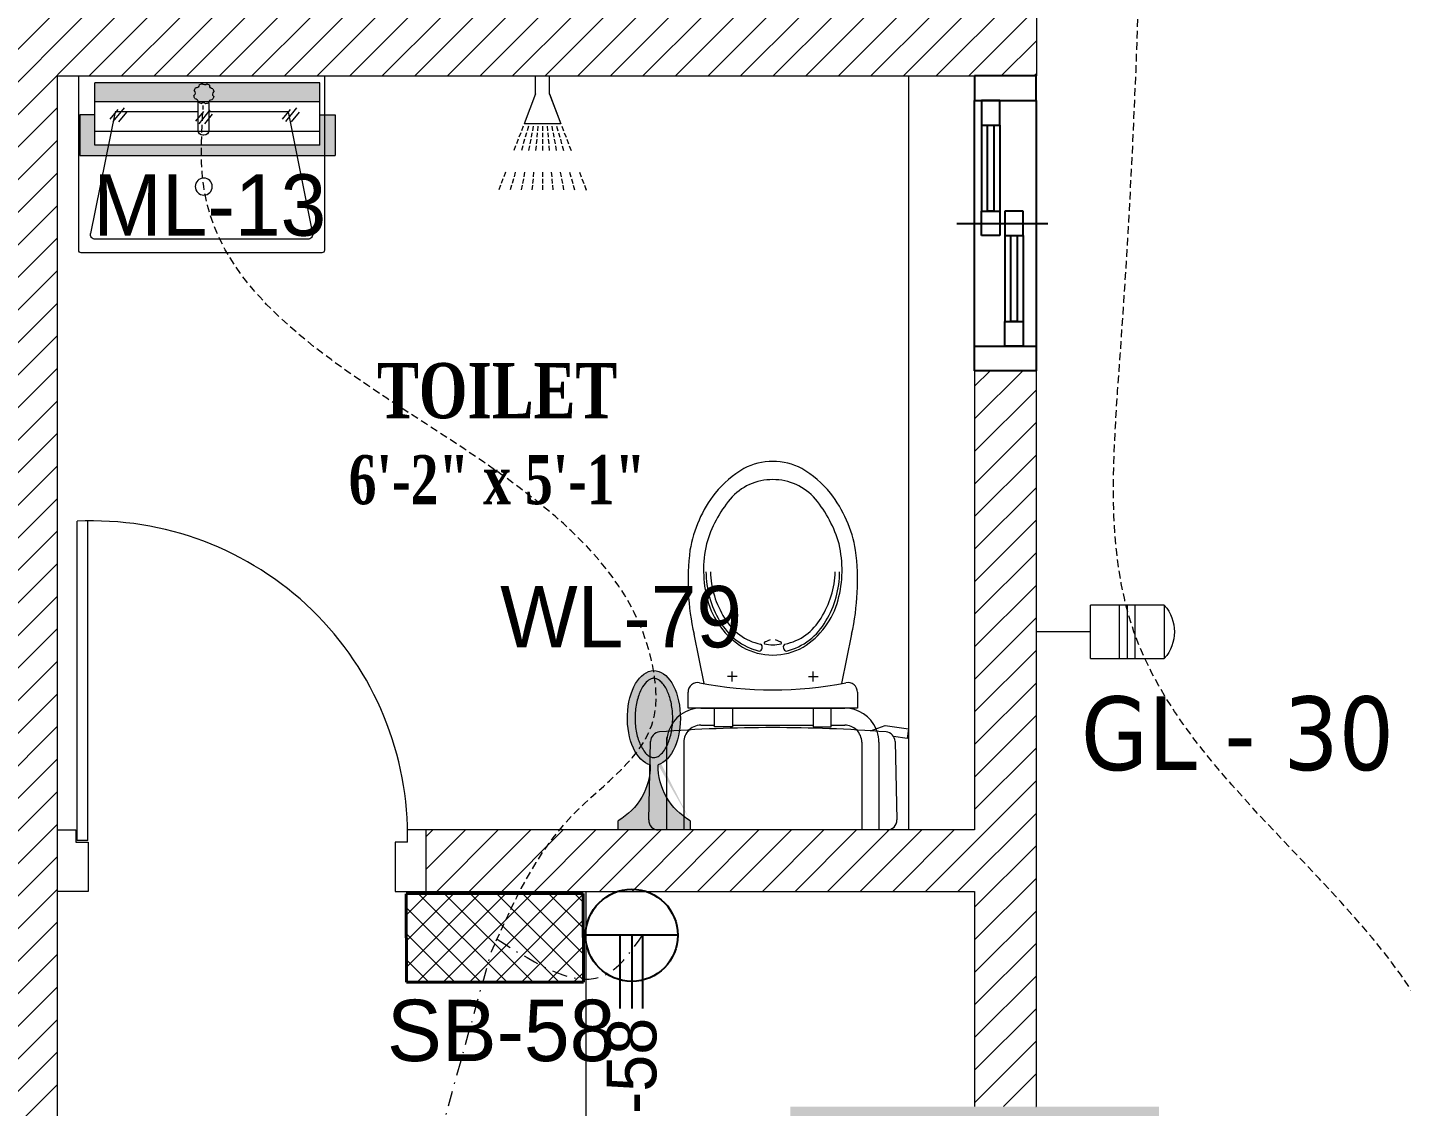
# Model space of a CAD drawing. Header units: inches. Extents: x 109699 to 44449955, y -10987 to 15824140.
# Drawn here: x 191436 to 191547.8, y -3206.3 to -3118.4 of the extents above; entities that cross this region are included whole.
import ezdxf

# ---------------------------------------------------------------- set-up
doc = ezdxf.new("R2010")
doc.units = ezdxf.units.IN
doc.header["$LTSCALE"] = 5
doc.header["$MEASUREMENT"] = 0
doc.linetypes.add('DASHDOT', pattern=[1, 0.5, -0.25, 0, -0.25])
doc.linetypes.add('DASHED2', pattern=[0.375, 0.25, -0.125])
doc.layers.get('0').update_dxf_attribs({"color": 123})
for name, color, linetype, lineweight in [('@NORMAL', 7, 'Continuous', 5), ('collum', 8, 'Continuous', 70), ('E-BK', 1, 'Continuous', 15), ('E-Con-Point', 5, 'DASHED2', 13), ('E-ML-Mirror-Light', 6, 'Continuous', 13), ('E-QS-Socket-15A', 1, 'Continuous', 9), ('E-SB-Switch-Board', 106, 'Continuous', 18), ('E-WL-Wall-Light', 232, 'Continuous', 15), ('fixture', 255, 'Continuous', 0), ('GL', 7, 'Continuous', 5), ('ha', 252, 'Continuous', 5), ('HATCH2', 253, 'Continuous', 15), ('SB', 1, 'DASHDOT', 20), ('WALL-1', 8, 'Continuous', 9), ('Window wall', 7, 'Continuous', 5)]:
    doc.layers.add(name, color=color, linetype=linetype, lineweight=lineweight)
doc.layers.add('T', color=8, linetype='Continuous')
doc.layers.add('WID', color=8, linetype='Continuous')
doc.styles.add('MtXpl_Tahoma', font='tahoma.ttf')
doc.styles.get("Standard").update_dxf_attribs({"font": 'times.ttf'})
doc.styles.add('style2', font='ARIALN.TTF', dxfattribs={"width": 0.75, "height": 3})

# ---------------------------------------------------------------- blocks, each defined once
blk = doc.blocks.new('coloumn-01')
at = {"layer": 'ha'}
h = blk.add_hatch(dxfattribs=at)
h.set_pattern_fill('AR-CONC', color=256, scale=0.5)
h.set_pattern_definition([(49.99999999999999, (0, 0), (3.586300913003767, -0.3137606749129755), [0.375, -4.125]), (355, (0, 0), (-0.693756668065, 3.760960668500059), [0.3, -3.3]), (100.45144446, (0.298858405, -0.02614672), (2.89254423363556, 3.447199954843147), [0.3187009599999999, -3.505710559999999]), (46.18420000000001, (0, 1), (5.336206653357862, -0.8275964039653827), [0.5625, -6.1875]), (96.63563549, (0.444683725, 0.931033465), (4.673309728371142, 4.870593003872752), [0.47805171, -5.258568799999999]), (351.1841639899999, (0, 1), (4.673309725273866, 4.870593001349951), [0.45, -4.950000005]), (21, (0.5, 0.75), (2.984535260592308, -2.013094453326694), [0.375, -4.125]), (326.0000000000001, (0.5, 0.75), (1.216576659607909, 3.625750225234265), [0.3, -3.3]), (71.45144474, (0.74871127, 0.58224213), (4.201111883649856, 1.612655764031769), [0.31870095, -3.50571056]), (37.50000000000001, (0, 0), (0.06079927658645334, 1.664469269156557), [0, -3.26, 0, -3.35, 0, -3.3125]), (7.499999999999999, (0, 0), (1.315347687210743, 1.972058559411801), [0, -1.91, 0, -3.185, 0, -1.2625]), (327.5, (-1.115, 0), (2.669112180862045, -0.1127743586718988), [0, -1.25, 0, -3.9, 0, -5.175]), (317.5, (-1.615, 0), (2.915930846711931, 0.5005249116615886), [0, -1.625, 0, -2.59, 0, -3.675])])
h.paths.add_polyline_path([(32128.44739975178, -2546319.049243456), (32092.44739975178, -2546319.049243456), (32092.44739975178, -2546331.049243456), (32128.44739975178, -2546331.049243456)])
h.paths.add_polyline_path([(32128.44739975189, -2546617.132962178), (32098.44739975189, -2546617.132962178), (32098.44739975189, -2546629.132962178), (32128.44739975189, -2546629.132962178)])
h.paths.add_polyline_path([(31978.51966727065, -2546605.132962178), (31966.51966727065, -2546605.132962178), (31966.51966727065, -2546635.132962178), (31978.51966727065, -2546635.132962178)])
h.paths.add_polyline_path([(31821.20333333506, -2546605.132962178), (31809.20333333506, -2546605.132962178), (31809.20333333506, -2546635.132962178), (31821.20333333506, -2546635.132962178)])
h.paths.add_polyline_path([(31689.20328743063, -2546611.133238418), (31677.20328743063, -2546611.133238418), (31677.20328743063, -2546635.133238418), (31689.20328743063, -2546635.133238418)])
h.paths.add_polyline_path([(31417.20347832461, -2546611.132962178), (31405.20347832461, -2546611.132962178), (31405.20347832461, -2546635.132962178), (31417.20347832461, -2546635.132962178)])
h.paths.add_polyline_path([(31435.20347912709, -2546415.348983645), (31405.20347912709, -2546415.348983645), (31405.20347912709, -2546427.348983645), (31435.20347912709, -2546427.348983645)])
h.paths.add_polyline_path([(31633.74647668525, -2546415.348983645), (31603.74647668525, -2546415.348983645), (31603.74647668525, -2546427.348983645), (31633.74647668525, -2546427.348983645)])
h.paths.add_polyline_path([(31821.20245073218, -2546319.049243455), (31809.20245073218, -2546319.049243455), (31809.20245073218, -2546349.049243455), (31821.20245073218, -2546349.049243455)])
h.paths.add_polyline_path([(31996.51966727068, -2546319.049243455), (31966.51966727068, -2546319.049243455), (31966.51966727068, -2546331.049243455), (31996.51966727068, -2546331.049243455)])
h.paths.add_polyline_path([(31581.74648750067, -2546291.049243452), (31541.74648750067, -2546291.049243452), (31541.74648750067, -2546301.049243452), (31581.74648750067, -2546301.049243452)])
h.paths.add_polyline_path([(31485.74647668505, -2546261.049243452), (31475.74647668505, -2546261.049243452), (31475.74647668505, -2546301.049243452), (31485.74647668505, -2546301.049243452)])
h.paths.add_polyline_path([(31581.74648750064, -2546206.049278549), (31521.74648750064, -2546206.049278549), (31521.74648750064, -2546216.049243455), (31581.74648750064, -2546216.049243455)])
h.paths.add_polyline_path([(31435.20347595899, -2546206.049243455), (31405.20347595899, -2546206.049243455), (31405.20347595899, -2546218.049243455), (31435.20347595899, -2546218.049243455)])
h.paths.add_polyline_path([(31435.20347912709, -2546094.049243455), (31405.20347912709, -2546094.049243455), (31405.20347912709, -2546106.049243455), (31435.20347912709, -2546106.049243455)])
h.paths.add_polyline_path([(31583.74647668522, -2546094.049243455), (31547.74647668522, -2546094.049243455), (31547.74647668522, -2546106.049243455), (31583.74647668522, -2546106.049243455)])
h.paths.add_polyline_path([(31775.41359277777, -2546094.049243455), (31763.41359277777, -2546094.049243455), (31763.41359277777, -2546124.049243455), (31775.41359277777, -2546124.049243455)])
h.paths.add_polyline_path([(32059.80123907101, -2546094.049243455), (32047.80123907101, -2546094.049243455), (32047.80123907101, -2546124.049243455), (32059.80123907101, -2546124.049243455)])
h.paths.add_polyline_path([(32058.06771510976, -2545913.633020405), (32028.06771510976, -2545913.633020405), (32028.06771510976, -2545925.633020405), (32058.06771510976, -2545925.633020405)])
h.paths.add_polyline_path([(32048.06771510973, -2545722.712815279), (32036.06771510973, -2545722.712815279), (32036.06771510973, -2545746.712815279), (32048.06771510973, -2545746.712815279)])
h.paths.add_polyline_path([(31799.41359277774, -2545913.633020405), (31763.41359277774, -2545913.633020405), (31763.41359277774, -2545925.633020405), (31799.41359277774, -2545925.633020405)])
h.paths.add_polyline_path([(31591.53986684192, -2545945.049243456), (31561.31223659915, -2545945.049243456), (31561.31223659915, -2545957.049243456), (31591.53986684192, -2545957.049243456)])
h.paths.add_polyline_path([(31435.20347912709, -2545945.049243456), (31405.20347912709, -2545945.049243456), (31405.20347912709, -2545957.049243456), (31435.20347912709, -2545957.049243456)])
h.paths.add_polyline_path([(31429.2035252499, -2545715.383477275), (31405.2035252499, -2545715.383477275), (31405.2035252499, -2545727.383477275), (31429.2035252499, -2545727.383477275)])
h.paths.add_polyline_path([(31605.53986684192, -2545715.383237123), (31581.53986684192, -2545715.383237123), (31581.53986684192, -2545727.383237123), (31605.53986684192, -2545727.383237123)])
h.paths.add_polyline_path([(31775.41359277774, -2545711.610186095), (31763.41359277774, -2545711.610186095), (31763.41359277774, -2545735.610186095), (31775.41359277774, -2545735.610186095)])
blk = doc.blocks.new('qplaz')
at = {"layer": 'fixture'}
for p, q in [((143569.7800132462, 341.4142088231699), (143569.7800132462, 321.8142088231655)), ((143584.1800132462, 341.61420882317), (143569.9800132462, 341.61420882317)), ((143584.1800132462, 321.6142088231654), (143584.1800132462, 341.61420882317)), ((143570.8861369331, 340.2625714804694), (143570.8861369331, 322.965846165866)), ((143581.2560437616, 338.6539164940569), (143571.3654443752, 340.6546305699137)), ((143581.2560437616, 338.6539164940569), (143581.2560437616, 332.2000209122216)), ((143582.0060121824, 332.2000209122216), (143579.7593405762, 332.2000209122216)), ((143579.3593405762, 331.8000209122216), (143579.3593405762, 331.7265742452862)), ((143579.7593405762, 331.3265742452861), (143582.0559613498, 331.3265742452861)), ((143581.2560437616, 331.3265742452861), (143581.2560437616, 324.5745011522785)), ((143581.2560437616, 324.5745011522785), (143571.3654443752, 322.5737870764217)), ((143569.9800132462, 321.6142088231654), (143584.1800132462, 321.6142088231654))]:
    blk.add_line(p, q, dxfattribs=at)
blk.add_circle((143575.1723653077, 331.7897488839506), 0.6913263923410093, dxfattribs=at)
for centre, radius, start, end in [((143569.9800132462, 341.4142088231699), 0.2000000000000455, 90, 180), ((143571.2861369331, 340.2625714804694), 0.4000000000000909, 78.56426997742129, 180), ((143579.7593405762, 331.8000209122216), 0.399999999999909, 90, 180), ((143582.7354837368, 331.8035851411277), 0.8302349482081128, 151.4778612968022, 170.068074453921), ((143582.0119682067, 332.4488265509969), 0.248876917594301, 268.6286890816223, 7.917246669584689), ((143582.7354837368, 331.8035851411277), 0.8302349482082407, 106.4778612964865, 125.0680744547195), ((143582.6801355756, 332.7714424551863), 0.2488769175942959, 223.6286890812177, 322.9172466696585), ((143582.7354837368, 331.8035851411277), 0.8302349482088563, 61.4778612960077, 80.06807445479153), ((143583.3807251467, 332.5271006712389), 0.248876917594301, 178.6286890807749, 277.9172466688938), ((143582.7354837368, 331.8035851411277), 0.830234948208255, 16.47786129636911, 35.06807445458243), ((143579.7593405762, 331.7265742452862), 0.4000000000000909, 180, 270), ((143581.7676264227, 331.7482369799126), 0.2488769175943618, 313.6286890804716, 52.9172466688434), ((143582.7354837368, 331.8035851411277), 0.8302349482082407, 196.4778612963691, 215.0680744545824), ((143582.0902423269, 331.0800696110165), 0.2488769175944828, 358.6286890807748, 97.9172466688938), ((143582.7354837368, 331.8035851411277), 0.8302349482086144, 241.4778612960077, 260.0680744547915), ((143582.790831898, 330.8357278270691), 0.2488769175942959, 43.62868908121773, 142.9172466696585), ((143582.7354837368, 331.8035851411277), 0.8302349482082931, 286.4778612964865, 305.0680744547195), ((143583.4589992669, 331.1583437312556), 0.2488769175944828, 88.62868908162226, 187.9172466695847), ((143583.7033410509, 331.8589333023399), 0.2488769175943618, 133.6286890804716, 232.9172466688434), ((143582.7354837368, 331.8035851411277), 0.8302349482084354, 331.4778612968021, 350.0680744541255), ((143571.2861369331, 322.965846165866), 0.4000000000000909, 180, 281.4357300225787), ((143569.9800132462, 321.8142088231655), 0.2000000000000455, 180, 270)]:
    blk.add_arc(centre, radius, start, end, dxfattribs=at)
blk = doc.blocks.new('bhgy')
at = {"layer": 'fixture'}
for p, q in [((143575.2772015615, 368.1126747355272), (143574.8957682036, 368.2586983371991)), ((143575.2772015615, 368.1126747355272), (143574.9022015615, 368.2562354637309)), ((143575.8127015615, 367.9076700157136), (143575.4377015615, 368.0512307438592)), ((143575.8127015615, 367.9076700157136), (143575.4377015615, 368.0512307438592)), ((143575.2772015615, 367.2064695406123), (143574.9022015615, 367.3118651087395)), ((143575.8127015615, 367.0559646693407), (143575.4377015615, 367.161360237468)), ((143576.3482015615, 367.7026652958418), (143575.9732015615, 367.8462260240456)), ((143576.3482015615, 367.7026652958418), (143575.9732015615, 367.8462260240456)), ((143576.3482015615, 366.9054597980401), (143575.9732015615, 367.0108553661673)), ((143578.4902015615, 366.8826464164711), (143578.1152015615, 367.0262071446457)), ((143578.4902015615, 366.8826464164711), (143578.1152015615, 367.0262071446457)), ((143579.0257015615, 366.6776416966284), (143578.6507015615, 366.821202424803)), ((143579.0257015615, 366.6776416966284), (143578.6507015615, 366.821202424803)), ((143575.2772015615, 366.3458920605888), (143574.9022015615, 366.4150440963974)), ((143575.8127015615, 366.2471429534605), (143575.4377015615, 366.3162949892401)), ((143576.3482015615, 366.1483938463032), (143575.9732015615, 366.2175458821118)), ((143578.4902015615, 366.3034403129247), (143578.1152015615, 366.408835881052)), ((143578.4902015615, 365.7533974177902), (143578.1152015615, 365.8225494535989)), ((143579.0257015615, 366.1529354416241), (143578.6507015615, 366.2583310097514)), ((143579.0257015615, 365.654648310662), (143578.6507015615, 365.7238003464706)), ((143579.5612015615, 366.4726369767857), (143579.1862015615, 366.6161977049603)), ((143579.5612015615, 366.4726369767857), (143579.1862015615, 366.6161977049603)), ((143579.5612015615, 366.0024305703816), (143579.1862015615, 366.1078261385089)), ((143580.0967015615, 366.2676322569139), (143579.7217015615, 366.4111929851176)), ((143580.0967015615, 366.2676322569139), (143579.7217015615, 366.4111929851176)), ((143580.0967015615, 365.851925699081), (143579.7217015615, 365.9573212672083)), ((143582.7198980097, 365.2664250417263), (143580.2842015615, 366.2039250417263)), ((143580.2842015615, 366.2039250417263), (143580.2842015615, 363.2039250417263)), ((143582.7119899517, 365.2664250417263), (143580.2842015615, 366.1958518928266)), ((143582.7119899517, 365.2664250417263), (143580.2842015615, 366.1958518928266)), ((143575.2772015615, 365.513992717734), (143574.9022015615, 365.5481090113869)), ((143575.2772015615, 364.6958867461478), (143574.9022015615, 364.6955482104211)), ((143575.8127015615, 365.4652746504696), (143575.4377015615, 365.4993909440934)), ((143575.8127015615, 364.6963701751781), (143575.4377015615, 364.6960316394513)), ((143576.3482015615, 365.416556583147), (143575.9732015615, 365.4506728767708)), ((143576.3482015615, 364.6968536041793), (143575.9732015615, 364.6965150684525)), ((143578.4902015615, 365.2216843139729), (143578.1152015615, 365.2558006075967)), ((143578.4902015615, 364.6987873203004), (143578.1152015615, 364.6984487845737)), ((143579.0257015615, 365.1729662466794), (143578.6507015615, 365.2070825403032)), ((143579.0257015615, 364.6992707493016), (143578.6507015615, 364.6989322135748)), ((143579.5612015615, 365.5558992035337), (143579.1862015615, 365.6250512393424)), ((143579.5612015615, 365.1242481793859), (143579.1862015615, 365.1583644730097)), ((143579.5612015615, 364.6997541783319), (143579.1862015615, 364.6994156426051)), ((143580.0967015615, 365.4571500964055), (143579.7217015615, 365.5263021322141)), ((143580.0967015615, 365.0755301120923), (143579.7217015615, 365.1096464057161)), ((143580.0967015615, 364.7002376073331), (143579.7217015615, 364.6998990716063)), ((143582.7119899517, 365.2664250417263), (143584.1813158786, 365.2664250417263)), ((143575.2772015615, 363.8776450359553), (143574.9022015615, 363.8428459541872)), ((143575.8127015615, 363.9273381247301), (143575.4377015615, 363.892539042962)), ((143576.3482015615, 363.9770312135049), (143575.9732015615, 363.9422321317077)), ((143578.4902015615, 364.1758035685168), (143578.1152015615, 364.1410044867487)), ((143578.4902015615, 363.643824255251), (143578.1152015615, 363.5739718901866)), ((143579.0257015615, 364.2254966572916), (143578.6507015615, 364.1906975755235)), ((143579.0257015615, 363.743573432567), (143578.6507015615, 363.6737210675026)), ((143579.5612015615, 364.2751897460373), (143579.1862015615, 364.2403906642692)), ((143579.5612015615, 363.843322609883), (143579.1862015615, 363.7734702448186)), ((143580.0967015615, 364.3248828348121), (143579.7217015615, 364.290083753044)), ((143580.0967015615, 363.943071787199), (143579.7217015615, 363.8732194221345)), ((143580.0967015615, 363.5479629147273), (143579.7217015615, 363.4418364205164)), ((143582.7198980097, 364.1414250417263), (143580.2842015615, 363.2039250417263)), ((143582.7198980097, 364.1414250417263), (143584.1813158786, 364.1414250417263)), ((143575.2772015615, 363.0453291913261), (143574.9022015615, 362.9754768262617)), ((143575.8127015615, 363.1450783686421), (143575.4377015615, 363.0752260035777)), ((143575.8127015615, 362.3355738449725), (143575.4377015615, 362.2294473507616)), ((143576.3482015615, 363.2448275459872), (143575.9732015615, 363.1749751808936)), ((143576.3482015615, 362.4871224787028), (143575.9732015615, 362.3809959844918)), ((143578.4902015615, 363.0933170135656), (143578.1152015615, 362.9871905193838)), ((143578.4902015615, 362.5134141197602), (143578.1152015615, 362.3690765524632)), ((143579.0257015615, 363.2448656472668), (143578.6507015615, 363.138739153085)), ((143579.0257015615, 362.7195281658612), (143578.6507015615, 362.5751905985642)), ((143579.5612015615, 363.3964142809971), (143579.1862015615, 363.2902877868153)), ((143579.5612015615, 362.9256422119913), (143579.1862015615, 362.7813046446943)), ((143580.0967015615, 363.1317562580632), (143579.7217015615, 362.9874186907662)), ((143575.2772015615, 362.1840252112713), (143574.9022015615, 362.0778987170604)), ((143575.2772015615, 361.2767298431543), (143574.9022015615, 361.1323922758572)), ((143575.8127015615, 361.4828438892844), (143575.4377015615, 361.3385063219873)), ((143576.3482015615, 361.6889579353854), (143575.9732015615, 361.5446203680883))]:
    blk.add_line(p, q, dxfattribs=at)
blk = doc.blocks.new('bgtrfv')
at = {"layer": 'fixture'}
for p, q in [((21441.97229669015, -26164.40491112152), (21441.97229669015, -26138.40491112152)), ((21442.86003956014, -26164.40491112152), (21442.86003956014, -26138.40491112152)), ((21440.36849646348, -26163.54399991067), (21441.86849646348, -26163.54399991067)), ((21441.86849646348, -26163.54399991067), (21441.86849646348, -26164.54399991067)), ((21470.37322828309, -26163.54399991058), (21468.86849646354, -26163.54399991058)), ((21468.86849646354, -26164.54399991055), (21468.86849646354, -26163.54399991058)), ((21441.86849646348, -26164.54399991067), (21442.86849646348, -26164.54399991067)), ((21442.86003956014, -26164.40491112152), (21441.97229669015, -26164.40491112152)), ((21442.86849646348, -26164.54399991067), (21442.86849646348, -26168.54399991067)), ((21467.86849646354, -26164.54399991055), (21467.86849646354, -26168.54399991055)), ((21468.86849646354, -26164.54399991055), (21467.86849646354, -26164.54399991055)), ((21442.86849646348, -26168.54399991067), (21440.36849646348, -26168.54399991058)), ((21467.86849646354, -26168.54399991055), (21470.36849646351, -26168.54399991055))]:
    blk.add_line(p, q, dxfattribs=at)
blk.add_arc((21443.20467689397, -26164.04399991055), 25.66868977762097, 358.8838658305763, 92.75188722137418, dxfattribs=at)
blk = doc.blocks.new('nhjkkl')
at = {"layer": 'fixture'}
for p, q in [((143550.2312347457, 413.9730671772784), (143568.8430790594, 413.9730671772793)), ((143550.9065610597, 406.8304476761043), (143550.9065610476, 413.9730520486739)), ((143552.2954045853, 406.8304476553101), (143552.295404572, 413.9730369089164)), ((143566.7790000358, 406.8304174008415), (143566.7790000629, 413.9730217734107)), ((143568.1677981537, 413.9730520292499), (143568.1677527493, 408.0151220831901)), ((143549.5901182657, 406.7664480220853), (143549.4378542114, 413.1605533693012)), ((143569.6365050042, 413.160553386321), (143569.4842561156, 406.7664480432288)), ((143568.1677527493, 408.0151220831901), (143568.1677981597, 406.4336438885)), ((143548.4963421248, 405.7263631810149), (143548.607251598, 406.5122054251713)), ((143548.607251598, 406.5122054251713), (143549.7157409937, 406.3564144534005)), ((143568.1677981597, 406.4336438885), (143568.1677981659, 406.8304930909451)), ((143550.3819850576, 405.4614186200849), (143548.4963421248, 405.7263631810149)), ((143551.5813878428, 405.9018777620411), (143550.3819850576, 405.4614186200849)), ((143554.79288887, 405.4416192904139), (143553.6842026946, 405.441619307019)), ((143556.26127781, 405.5678778112876), (143554.7929191489, 405.5678777931987)), ((143554.7929191489, 405.5678777931987), (143554.7929191657, 404.0528211996536)), ((143562.8130511395, 405.4416192901674), (143556.2612324133, 405.4415738736677)), ((143556.261277828, 404.0528211778994), (143556.26127781, 405.5678778112876)), ((143562.8130813948, 404.0528211994076), (143562.8130814172, 405.5678777923752)), ((143562.8130814172, 405.5678777923752), (143564.2813946441, 405.5678778099075)), ((143565.3901262533, 405.4416192910601), (143564.2813644056, 405.4416193076988)), ((143564.2813946441, 405.5678778099075), (143564.2813946615, 404.0528211776734)), ((143552.6374877589, 404.0528211924245), (143566.4367957518, 404.0528211854942)), ((143552.6374877788, 402.7586299086117), (143552.6374877589, 404.0528211924245)), ((143565.3901262723, 404.052821200891), (143553.6842329504, 404.0527757819953)), ((143554.7929191657, 404.0528211996536), (143556.261277828, 404.0528211778994)), ((143564.2813946615, 404.0528211776734), (143562.8130813948, 404.0528211994076)), ((143566.4367957518, 404.0528211854942), (143566.4367957728, 402.7586601782943)), ((143553.1271576377, 398.0362349681834), (143553.9518113588, 402.0500473916766)), ((143556.2436128532, 401.8703246815119), (143556.2436128408, 401.076701986922)), ((143562.8306252776, 401.870324702267), (143562.8306253056, 401.0767019672573)), ((143565.1223207889, 402.0500776611082), (143565.9471258924, 398.0362349753721)), ((143556.6404317734, 401.4735209071393), (143555.8468090396, 401.4735208790955)), ((143562.4338063848, 401.4735208998579), (143563.2274290794, 401.4735208880586)), ((143559.3387398673, 398.4577576346321), (143558.9106931205, 398.6640308240756)), ((143560.1635449936, 398.6640308047001), (143559.7355133987, 398.4577576290383))]:
    blk.add_line(p, q, dxfattribs=at)
for centre, radius, start, end in [((143550.2312440123, 413.179452317064), 0.7936148602690781, 90.00066901502818, 181.3645564982883), ((143568.8430925063, 413.179430154478), 0.7936370229151675, 358.63708330143, 90.00097078565905), ((143550.3835517447, 406.7852967886536), 0.7936573326114393, 181.3608597506466, 265.4936567333053), ((143559.3313820936, 520.4146619905953), 114.7747799088793, 265.4974651529274, 270.1027383364831), ((143553.6835439005, 406.8302100781168), 2.776982850894335, 179.9950977868233, 198.7247616892986), ((143553.6840397306, 406.830291598628), 1.388635154058973, 179.9935610234081, 226.0579730208608), ((143559.7429846886, 520.4144736201536), 114.7745915251009, 269.8972652920607, 274.5025384751385), ((143565.3903243654, 406.8303071959601), 1.388675674785373, 313.9401349780949, 0.004546975725653977), ((143565.3906436726, 406.8305070680519), 2.777154493287228, 341.2709583579591, 359.9997116367785), ((143568.6908150557, 406.7853051890736), 0.7936651105025501, 274.5057515234096, 358.6385485059807), ((143553.6641671368, 406.8219761162256), 2.755988833818937, 198.6919603846717, 203.1962037287053), ((143553.6842451597, 406.830626965949), 2.777851183980603, 203.1970942653883, 269.9997481717924), ((143553.6842363313, 406.8306462703642), 1.389026963752532, 226.0622858634653, 269.9986125244432), ((143565.3900826332, 406.8305070130612), 2.777685812513137, 270.0009001508976, 341.2746753299377), ((143565.3900696894, 406.8304403121767), 1.388821022269026, 270.0023335401336, 318.9044295561592), ((143553.4310986414, 402.7586261222484), 0.7936108626023987, 179.9997266385257, 281.154795170795), ((143565.6431621761, 402.758675070728), 0.7936335968594284, 258.8438563195717, 359.9989248519769), ((143559.5371957675, 371.7938538244518), 30.76746556976699, 78.84496378673161, 101.1553274581742), ((143559.691574243, 394.4271028772321), 5.141188323198548, 104.2497094621876, 150.61330759848), ((143559.5371492295, 394.6434052969737), 5.084142630955329, 90.00008428513468, 118.9405262423073), ((143558.3670353377, 399.1001076362847), 0.3155730422259372, 304.1716716939285, 79.21640439466078), ((143559.5371191747, 394.6434638445119), 5.0840840834616, 61.05930362467164, 89.999745580456), ((143560.7072330775, 399.1001138847403), 0.3155697011984737, 100.7865058950931, 235.831238595057), ((143559.3826715294, 394.427120612819), 5.141172952833982, 29.38656240975397, 75.7501605465209), ((143560.6030199971, 393.4904633605145), 6.619506932955108, 122.1868749793399, 164.6422486899968), ((143559.4569603147, 394.4903639536053), 4.443393787718942, 101.8529499143643, 150.0038868718224), ((143558.9034807952, 398.7448373456175), 0.08112774840026897, 120.2938259573558, 275.1003766384382), ((143559.5371535633, 395.9875161606467), 2.906734715241127, 90.00023231647822, 103.4195897572691), ((143559.5371073564, 395.9877092781937), 2.906541597874001, 76.57996402864104, 89.99932147006473), ((143560.1707573169, 398.7448373461996), 0.08112776809779704, 264.8996260535975, 59.706176732827), ((143559.6173005208, 394.4904147853488), 4.443348715976101, 29.99569182148486, 78.14662877954265), ((143558.4712257037, 393.4904828698247), 6.619494466593977, 15.35760583437553, 57.81297954471867), ((143572.2223725796, 393.6842009728691), 19.58487767572048, 167.1608948101009, 187.3028875654185), ((143546.851903473, 393.6842435729975), 19.58487550162758, 352.6969860827403, 12.83897883790706), ((143561.8666311087, 392.9471293959111), 7.765781522712604, 148.9734116776313, 180.0370825543271), ((143561.9397062611, 392.7187179168407), 7.485059714963107, 147.7595450529205, 178.2898013246998), ((143557.1345394465, 392.7186902103006), 7.485068091722362, 1.71040899528419, 32.24066526655368), ((143557.2076145146, 392.9471021420416), 7.765789141801811, 359.9631185417419, 31.02678941811098), ((143563.4260475728, 392.801147338552), 9.524650229934462, 165.1413266773221, 192.8659346269845), ((143555.6481905647, 392.8011472918486), 9.524650235689958, 347.1340656589409, 14.85867360866212), ((143563.0484980828, 392.9327481596404), 10.39841761455111, 189.6220183945854, 217.9117471889267), ((143563.9317907136, 393.5092300994431), 10.19175081845734, 196.1153299050868, 219.5232582581568), ((143555.1424550462, 393.5091935918356), 10.19173337833671, 320.4769270377624, 343.8848553902324), ((143556.0257778566, 392.9327181524561), 10.39840516526215, 322.0884090897869, 350.378137884462), ((143559.5040281406, 389.9617490593175), 4.519470302409078, 220.5550458037677, 270.4192277752593), ((143559.5701948642, 389.961814163333), 4.519535626071895, 269.580394858351, 319.4445768290443), ((143561.7342255453, 392.2455549454055), 8.94320625309545, 219.6122136137997, 239.3816435217801), ((143557.3400579794, 392.2455549029521), 8.94320622922971, 300.6183568637677, 320.3877867722666), ((143559.4418071491, 388.7049738406661), 4.731726761745959, 241.4348748081609, 271.1544712317944), ((143559.6324764107, 388.7049738002104), 4.731726720728004, 268.8455291001113, 298.565125525756)]:
    blk.add_arc(centre, radius, start, end, dxfattribs=at)
blk = doc.blocks.new('fdsdfsdfs')
at = {"layer": 'WID'}
for p, q in [((7283.115564431377, -24331.808185912), (7288.115564433123, -24331.808185912)), ((7283.115564431318, -24333.80818591142), (7283.115564431377, -24331.808185912)), ((7288.115564433123, -24331.808185912), (7288.115564433123, -24333.80818591142)), ((7288.115564433123, -24333.80818591142), (7283.115564431318, -24333.80818591142)), ((7286.065564432436, -24333.80818591142), (7287.565564433018, -24333.80818591142)), ((7286.065564432436, -24335.80818591095), (7286.065564432436, -24333.80818591142)), ((7287.565564433018, -24333.80818591142), (7287.56556443296, -24335.80818591095)), ((7287.56556443296, -24335.80818591095), (7286.065564432436, -24335.80818591095)), ((7284.165564431598, -24342.80818591246), (7285.665564432122, -24342.80818591246)), ((7284.165564431598, -24344.80818591153), (7284.165564431598, -24342.80818591246)), ((7285.665564432122, -24342.80818591246), (7285.665564432122, -24344.80818591153)), ((7287.56556443296, -24342.80818591246), (7286.065564432436, -24342.80818591246)), ((7286.065564432436, -24342.80818591246), (7286.065564432436, -24344.80818591153)), ((7287.56556443296, -24344.80818591153), (7287.56556443296, -24342.80818591246)), ((7285.665564432122, -24344.80818591153), (7284.165564431598, -24344.80818591153)), ((7286.065564432436, -24344.80818591153), (7287.56556443296, -24344.80818591153)), ((7285.665564432646, -24351.80818591305), (7284.165564432122, -24351.80818591305)), ((7284.165564432122, -24351.80818591305), (7284.165564432122, -24353.80818591258)), ((7285.665564432646, -24353.80818591258), (7285.665564432646, -24351.80818591305)), ((7288.115564433094, -24353.80818591258), (7283.115564431348, -24353.80818591258)), ((7283.115564431493, -24353.80818591258), (7283.115564431348, -24355.808185912)), ((7284.165564432122, -24353.80818591258), (7285.665564432646, -24353.80818591258)), ((7288.115564433094, -24355.808185912), (7288.115564433094, -24353.80818591258)), ((7283.115564431348, -24355.808185912), (7288.115564433094, -24355.808185912))]:
    blk.add_line(p, q, dxfattribs=at)
at = {"layer": 'WID', "color": 251}
for p, q in [((7283.115564431318, -24333.80818591142), (7283.115564431493, -24353.80818591258)), ((7288.115564433094, -24353.80818591258), (7288.115564433123, -24333.80818591142)), ((7286.065564432436, -24335.80818591095), (7286.06556443264, -24342.80818591246)), ((7287.565564432785, -24335.80818591095), (7287.56556443296, -24342.80818591246)), ((7289.565564433658, -24343.808185912), (7282.165564430899, -24343.808185912)), ((7284.165564431452, -24344.8081859115), (7284.165564432122, -24351.80818591305)), ((7285.665564432442, -24344.80818591153), (7285.665564432646, -24351.80818591305))]:
    blk.add_line(p, q, dxfattribs=at)
at = {"layer": 'WID', "color": 5}
for p, q in [((7286.565564432465, -24335.80818591095), (7286.565564433164, -24342.80818591246)), ((7287.065564432873, -24335.80818591095), (7286.565564432465, -24335.80818591095)), ((7287.065564433105, -24342.80818591246), (7287.065564432873, -24335.80818591095)), ((7286.565564433164, -24342.80818591246), (7287.065564433338, -24342.80818591246)), ((7284.665564431627, -24344.80818591153), (7284.665564432355, -24351.80818591305)), ((7285.165564432034, -24344.80818591153), (7284.665564431627, -24344.80818591153)), ((7285.165564432296, -24351.80818591305), (7285.165564432034, -24344.80818591153)), ((7284.665564432355, -24351.80818591305), (7285.165564432529, -24351.80818591305))]:
    blk.add_line(p, q, dxfattribs=at)
blk = doc.blocks.new('bs')
at = {"layer": 'E-BK'}
for p, q in [((-793.6107616202517, 1425.531798899594), (-793.6107616202517, 1433.501113548989)), ((-787.8528887823031, 1433.501113548989), (-793.6107616202514, 1433.501113548989)), ((-787.8528887823031, 1433.501113548989), (-787.8528887823031, 1425.531798899594)), ((-793.6107616202517, 1425.531798899594), (-787.8528887823031, 1425.531798899594)), ((-790.7318252012774, 1425.531798899594), (-790.7318252012774, 1419.63482280183))]:
    blk.add_line(p, q, dxfattribs=at)
at = {"layer": 'E-BK', "color": 5}
for p, q in [((-793.6107616202517, 1430.362221329489), (-787.8528887823031, 1430.362221329489)), ((-793.6107616202517, 1429.516456224291), (-787.8528887823031, 1429.516456224291)), ((-793.6107616202517, 1428.670698148449), (-787.8528887823031, 1428.670698148449))]:
    blk.add_line(p, q, dxfattribs=at)
at = {"layer": 'E-BK'}
blk.add_arc((-790.7318252012773, 1430.221002702818), 4.364332946471941, 48.72674153202249, 131.2732584679775, dxfattribs=at)
blk = doc.blocks.new('A$C4DCB0E22')
h = blk.add_hatch()
h.set_pattern_fill('ANSI37', color=256, scale=15, angle=90.05046403147966, style=0)
h.set_pattern_definition([(135.0504640314797, (0, 0), (-1.324656962164393, -1.326992438783809), []), (225.0504640314796, (0, 0), (1.326992438783809, -1.324656962164393), [])])
h.paths.add_polyline_path([(0.0158499618895469, -4.176303718850249e-06), (-3.779117417224143e-06, 17.9999888419976), (8.999992730033242, 18.00791571250107), (9.015846471040199, 0.007922694199763214)])
at = {"lineweight": 40}
for p, q in [((-3.779117417224143e-06, 17.9999888419976), (8.999992730033242, 18.00791571250107)), ((0.0158499618895469, -4.176303718850249e-06), (-3.779117417224143e-06, 17.9999888419976)), ((9.015846471040199, 0.007922694199763214), (8.999992730033242, 18.00791571250107)), ((0.0158499618895469, -4.176303718850249e-06), (9.015846471040199, 0.007922694199763214))]:
    blk.add_line(p, q, dxfattribs=at)
blk = doc.blocks.new('E-MIRROR')
at = {"linetype": 'ByBlock', "ltscale": 0.5}
h = blk.add_hatch(color=256, dxfattribs=at)
h.dxf.hatch_style = 1
h.paths.add_polyline_path([(-3.803825716282212, 2.446194755687683), (-4.624919714406442, 2.446194755687683), (-4.62491971440644, 1.06206045303217), (-16.82861533086331, 1.06206045303217), (-16.82861533086331, 2.446194755687683), (-17.64970932898754, 2.446194755687683), (-17.64970932898754, 0.6069118485903171), (-3.803825716282212, 0.6069118485903171)])
h.paths.add_polyline_path([(-4.624919714406442, 3.884460453032168), (-16.82861533086331, 3.884460453032168), (-16.82861533086331, 3.048292623822446), (-4.624919714406442, 3.048292623822446)])
for p, q in [((-4.624919714406442, 3.88446045303217, 10051), (-16.82861533086331, 3.88446045303217, 10051)), ((-16.82861533086331, 1.062060453032171, 10051), (-16.82861533086331, 3.88446045303217, 10051)), ((-4.624919714406442, 1.062060453032171, 10051), (-4.624919714406442, 3.88446045303217, 10051)), ((-16.82861533086331, 3.048292623822448, 10051), (-4.624919714406442, 3.048292623822448, 10051)), ((-16.00565070650659, 2.247419289612556, 2959.014400000002), (-15.57607335201684, 2.686018207375187, 2959.014400000002)), ((-15.84009277979034, 2.134810924049816, -4132.9712), (-15.23268653038967, 2.757759762277937, -4132.9712)), ((-15.52937958076724, 2.121438535564381, 2959.014400000002), (-15.09980222627749, 2.560037453327011, 2959.014400000002)), ((-11.35052072305241, 2.152482457534203, 2959.014400000002), (-10.92094336856267, 2.591081375296835, 2959.014400000002)), ((-11.18496279633616, 2.039874091971463, -4132.9712), (-10.5775565469355, 2.662822930199585, -4132.9712)), ((-6.647889140735954, 2.247419289613197, 2959.014400000002), (-6.218311786246209, 2.686018207375829, 2959.014400000002)), ((-6.4823312140197, 2.134810924050456, -4132.9712), (-5.874924964619035, 2.75775976227858, -4132.9712)), ((-6.171618014996598, 2.121438535565022, 2959.014400000002), (-5.742040660506856, 2.560037453327653, 2959.014400000002)), ((-16.82861533086331, 2.446194755687686, 10051), (-17.64970932898754, 2.446194755687686, 10051)), ((-17.64970932898754, 2.446194755687686, 10051), (-17.64970932898754, 0.6069118485903177, 10051)), ((-10.87424959731306, 2.026501703486027, 2959.014400000002), (-10.44467224282331, 2.465100621248658, 2959.014400000002)), ((-4.624919714406442, 2.446194755687686, 10051), (-3.803825716282212, 2.446194755687686, 10051)), ((-3.803825716282212, 2.446194755687686, 10051), (-3.803825716282212, 0.6069118485903177, 10051)), ((-16.82861533086331, 1.706557592298256, 10051), (-4.624919714406442, 1.706557592298256, 10051)), ((-4.624919714406442, 1.062060453032171, 10051), (-16.82861533086331, 1.062060453032171, 10051)), ((-17.64970932898754, 0.6069118485903177, 10051), (-3.803825716282212, 0.6069118485903177, 10051))]:
    blk.add_line(p, q)
blk = doc.blocks.new('E-W-LIGHT')
at = {"linetype": 'ByBlock', "ltscale": 0.5}
h = blk.add_hatch(color=256, dxfattribs=at)
h.dxf.hatch_style = 1
h.set_gradient(color1=(255, 255, 255), color2=(255, 255, 0), name='CYLINDER')
edge = h.paths.add_edge_path()
edge.add_spline(control_points=[(-96.71110423948552, 1.235367220396483), (-96.8976251288622, 1.235367220396483), (-97.08530367817384, 1.204590695443009), (-97.49532330615068, 1.060408411101338), (-97.71769888777162, 0.9452617532663472), (-98.18859363857634, 0.6007580769133996), (-98.4360601757027, 0.3712016227401077), (-98.9274233233457, -0.2076466389563343), (-99.17095937526851, -0.5565722783421756), (-99.79256403547286, -1.649000525487912), (-100.1403411294208, -2.496475964584042), (-100.6655547252501, -4.389078901701514), (-100.8435119435345, -5.433326140728264), (-100.996858843053, -7.577941591604359), (-100.9723680002039, -8.677864733885961), (-100.7253955626443, -10.7881619923927), (-100.5027117058065, -11.79805679996582), (-99.90205506231798, -13.59089832466863), (-99.52349327352754, -14.37265162368595), (-98.79708591162027, -15.46144462183512), (-98.46289770719719, -15.83531695936959), (-97.82402795464219, -16.37320808014224), (-97.52292902289115, -16.53708124557815), (-97.0332651008719, -16.69867335386745), (-96.83300356165012, -16.72444707740215), (-96.42760539585558, -16.70413243760904), (-96.21918910161975, -16.65733367471884), (-95.75858057275782, -16.45705756399432), (-95.50712660475898, -16.30138572900886), (-94.98330090317799, -15.85001415615693), (-94.71221849052682, -15.55449414506236), (-94.18744122004225, -14.82684639582039), (-93.93399672563008, -14.39521060388152), (-93.32240182252819, -13.09860869282319), (-93.0057716383552, -12.13470487732181), (-92.57508722519842, -10.03980369670334), (-92.46055768618565, -8.90959698224412), (-92.45565766659526, -6.646794607945969), (-92.56528275998282, -5.514732191470296), (-92.98715107886524, -3.412587944823316), (-93.29985699109132, -2.443281268231641), (-93.99092435031811, -0.9549615958549695), (-94.34810290115182, -0.3877643056552464), (-95.07582621573985, 0.4836147841888085), (-95.44374809115733, 0.7854262440646148), (-96.01798165069457, 1.105607693885873), (-96.24029005175481, 1.180327462172805), (-96.53763867025813, 1.228459302029147), (-96.62438560181026, 1.235367220396483), (-96.71110423948552, 1.235367220396483)], knot_values=[0, 0, 0, 0, 0.194197829587449, 0.194197829587449, 0.388395659174898, 0.388395659174898, 0.582593488762347, 0.582593488762347, 0.776791318349796, 0.776791318349796, 1.110216687407361, 1.110216687407361, 1.443642056464925, 1.443642056464925, 1.77706742552249, 1.77706742552249, 2.110492794580054, 2.110492794580054, 2.443918163637619, 2.443918163637619, 2.701496175378678, 2.701496175378678, 2.959074187119738, 2.959074187119738, 3.169612053741, 3.169612053741, 3.380149920362263, 3.380149920362263, 3.590687786983526, 3.590687786983526, 3.801225653604789, 3.801225653604789, 4.011763520226051, 4.011763520226051, 4.360140390670959, 4.360140390670959, 4.708517261115867, 4.708517261115867, 5.056894131560775, 5.056894131560775, 5.405271002005684, 5.405271002005684, 5.69307956715584, 5.69307956715584, 5.980888132305996, 5.980888132305996, 6.192897451070847, 6.192897451070847, 6.283185307179586, 6.283185307179586, 6.283185307179586, 6.283185307179586], degree=3, periodic=0)
at = {"layer": 'E-WL-Wall-Light', "linetype": 'ByBlock', "ltscale": 0.5}
h = blk.add_hatch(color=256, dxfattribs=at)
h.dxf.hatch_style = 1
edge = h.paths.add_edge_path()
edge.add_ellipse((-96.71110423948552, -7.740473765769313), major_axis=(0, 10.71660606041263), ratio=0.559300439547623, start_angle=187.7376784571124, end_angle=531.0374031504149)
edge.add_arc((-112.001170541625, -18.46997501720373), 14.35701343791298, -60.53601194170483, 0.5736542653427819, ccw=False)
edge.add_line((-104.9392941575301, -30.97012448799713), (-104.939294157532, -33.06572841662167))
edge.add_line((-104.939294157532, -33.06572841662167), (-88.60969415754215, -33.06572841666017))
edge.add_line((-88.60969415754215, -33.06572841666017), (-88.60969415754002, -30.97012448799946))
edge.add_arc((-81.54781777344922, -18.46997501720374), 14.35701343791298, 179.559619270027, 240.5360119417236, ccw=False)
edge = h.paths.add_edge_path(flags=16)
edge.add_spline(control_points=[(-96.71110423948552, 1.235367220396483), (-96.8976251288622, 1.235367220396483), (-97.08530367817384, 1.204590695443009), (-97.49532330615068, 1.060408411101338), (-97.71769888777162, 0.9452617532663472), (-98.18859363857634, 0.6007580769133996), (-98.4360601757027, 0.3712016227401077), (-98.9274233233457, -0.2076466389563343), (-99.17095937526851, -0.5565722783421756), (-99.79256403547286, -1.649000525487912), (-100.1403411294208, -2.496475964584042), (-100.6655547252501, -4.389078901701514), (-100.8435119435345, -5.433326140728264), (-100.996858843053, -7.577941591604359), (-100.9723680002039, -8.677864733885961), (-100.7253955626443, -10.7881619923927), (-100.5027117058065, -11.79805679996582), (-99.90205506231798, -13.59089832466863), (-99.52349327352754, -14.37265162368595), (-98.79708591162027, -15.46144462183512), (-98.46289770719719, -15.83531695936959), (-97.82402795464219, -16.37320808014224), (-97.52292902289115, -16.53708124557815), (-97.0332651008719, -16.69867335386745), (-96.83300356165012, -16.72444707740215), (-96.42760539585558, -16.70413243760904), (-96.21918910161975, -16.65733367471884), (-95.75858057275782, -16.45705756399432), (-95.50712660475898, -16.30138572900886), (-94.98330090317799, -15.85001415615693), (-94.71221849052682, -15.55449414506236), (-94.18744122004225, -14.82684639582039), (-93.93399672563008, -14.39521060388152), (-93.32240182252819, -13.09860869282319), (-93.0057716383552, -12.13470487732181), (-92.57508722519842, -10.03980369670334), (-92.46055768618565, -8.90959698224412), (-92.45565766659526, -6.646794607945969), (-92.56528275998282, -5.514732191470296), (-92.98715107886524, -3.412587944823316), (-93.29985699109132, -2.443281268231641), (-93.99092435031811, -0.9549615958549695), (-94.34810290115182, -0.3877643056552464), (-95.07582621573985, 0.4836147841888085), (-95.44374809115733, 0.7854262440646148), (-96.01798165069457, 1.105607693885873), (-96.24029005175481, 1.180327462172805), (-96.53763867025813, 1.228459302029147), (-96.62438560181026, 1.235367220396483), (-96.71110423948552, 1.235367220396483)], knot_values=[0, 0, 0, 0, 0.194197829587449, 0.194197829587449, 0.388395659174898, 0.388395659174898, 0.582593488762347, 0.582593488762347, 0.776791318349796, 0.776791318349796, 1.110216687407361, 1.110216687407361, 1.443642056464925, 1.443642056464925, 1.77706742552249, 1.77706742552249, 2.110492794580054, 2.110492794580054, 2.443918163637619, 2.443918163637619, 2.701496175378678, 2.701496175378678, 2.959074187119738, 2.959074187119738, 3.169612053741, 3.169612053741, 3.380149920362263, 3.380149920362263, 3.590687786983526, 3.590687786983526, 3.801225653604789, 3.801225653604789, 4.011763520226051, 4.011763520226051, 4.360140390670959, 4.360140390670959, 4.708517261115867, 4.708517261115867, 5.056894131560775, 5.056894131560775, 5.405271002005684, 5.405271002005684, 5.69307956715584, 5.69307956715584, 5.980888132305996, 5.980888132305996, 6.192897451070847, 6.192897451070847, 6.283185307179586, 6.283185307179586, 6.283185307179586, 6.283185307179586], degree=3, periodic=0)
for p, q in [((-104.9392941575301, -30.97012448799713), (-104.939294157532, -33.06572841662167)), ((-88.60969415754215, -33.06572841666017), (-88.60969415754002, -30.97012448803655)), ((-104.939294157532, -33.06572841662167), (-88.60969415754215, -33.06572841666017))]:
    blk.add_line(p, q)
at = {"linetype": 'ByBlock', "ltscale": 0.5}
for centre, start, end in [((-112.001170541625, -18.46997501720374), 299.4639880582952, 0.5736542653427851), ((-81.54781777344922, -18.46997501720374), 179.4263457346572, 240.5360119417045)]:
    blk.add_arc(centre, 14.35701343791298, start, end, dxfattribs=at)
blk.add_ellipse((-96.71110423948552, -7.740473765769313), major_axis=(0, 10.71660606041263), ratio=0.559300439547623, start_param=3.276640619127039, end_param=9.268351136215248, dxfattribs=at)
blk.add_open_spline([(-96.71110423948552, 1.235367220396483), (-96.8976251288622, 1.235367220396483), (-97.08530367817384, 1.204590695443009), (-97.49532330615068, 1.060408411101338), (-97.71769888777162, 0.9452617532663472), (-98.18859363857634, 0.6007580769133996), (-98.4360601757027, 0.3712016227401077), (-98.9274233233457, -0.2076466389563343), (-99.17095937526851, -0.5565722783421756), (-99.79256403547286, -1.649000525487912), (-100.1403411294208, -2.496475964584042), (-100.6655547252501, -4.389078901701514), (-100.8435119435345, -5.433326140728264), (-100.996858843053, -7.577941591604359), (-100.9723680002039, -8.677864733885961), (-100.7253955626443, -10.7881619923927), (-100.5027117058065, -11.79805679996582), (-99.90205506231798, -13.59089832466863), (-99.52349327352754, -14.37265162368595), (-98.79708591162027, -15.46144462183512), (-98.46289770719719, -15.83531695936959), (-97.82402795464219, -16.37320808014224), (-97.52292902289115, -16.53708124557815), (-97.0332651008719, -16.69867335386745), (-96.83300356165012, -16.72444707740215), (-96.42760539585558, -16.70413243760904), (-96.21918910161975, -16.65733367471884), (-95.75858057275782, -16.45705756399432), (-95.50712660475898, -16.30138572900886), (-94.98330090317799, -15.85001415615693), (-94.71221849052682, -15.55449414506236), (-94.18744122004225, -14.82684639582039), (-93.93399672563008, -14.39521060388152), (-93.32240182252819, -13.09860869282319), (-93.0057716383552, -12.13470487732181), (-92.57508722519842, -10.03980369670334), (-92.46055768618565, -8.90959698224412), (-92.45565766659526, -6.646794607945969), (-92.56528275998282, -5.514732191470296), (-92.98715107886524, -3.412587944823316), (-93.29985699109132, -2.443281268231641), (-93.99092435031811, -0.9549615958549695), (-94.34810290115182, -0.3877643056552464), (-95.07582621573985, 0.4836147841888085), (-95.44374809115733, 0.7854262440646148), (-96.01798165069457, 1.105607693885873), (-96.24029005175481, 1.180327462172805), (-96.53763867025813, 1.228459302029147), (-96.62438560181026, 1.235367220396483), (-96.71110423948552, 1.235367220396483)], degree=3, knots=[0, 0, 0, 0, 0.194197829587449, 0.194197829587449, 0.388395659174898, 0.388395659174898, 0.582593488762347, 0.582593488762347, 0.776791318349796, 0.776791318349796, 1.110216687407361, 1.110216687407361, 1.443642056464925, 1.443642056464925, 1.77706742552249, 1.77706742552249, 2.110492794580054, 2.110492794580054, 2.443918163637619, 2.443918163637619, 2.701496175378678, 2.701496175378678, 2.959074187119738, 2.959074187119738, 3.169612053741, 3.169612053741, 3.380149920362263, 3.380149920362263, 3.590687786983526, 3.590687786983526, 3.801225653604789, 3.801225653604789, 4.011763520226051, 4.011763520226051, 4.360140390670959, 4.360140390670959, 4.708517261115867, 4.708517261115867, 5.056894131560775, 5.056894131560775, 5.405271002005684, 5.405271002005684, 5.69307956715584, 5.69307956715584, 5.980888132305996, 5.980888132305996, 6.192897451070847, 6.192897451070847, 6.283185307179586, 6.283185307179586, 6.283185307179586, 6.283185307179586], dxfattribs=at)
blk = doc.blocks.new('A$C7D2A24B3')
at = {"lineweight": 25}
for p, q in [((9.859886922386067, 11.01563311865903), (9.859886922386067, 3.514223118658265)), ((9.859886922386067, 8.143706464579736), (15.8195753665932, 8.143706464579736)), ((9.859886922386067, 7.268951136147734), (15.8195753665932, 7.268951136147734)), ((9.859886922386067, 6.288951136148171), (15.8195753665932, 6.288951136148171))]:
    blk.add_line(p, q, dxfattribs=at)
blk.add_circle((9.85988692238243, 7.264928118658645), 3.750704999999999, dxfattribs=at)

msp = doc.modelspace()

# ---------------------------------------------------------------- hatches: boundary and pattern name
at = {"layer": 'HATCH2'}
h = msp.add_hatch(dxfattribs=at)
h.set_pattern_fill('ANSI31', color=256, scale=15, angle=-2.544443745170813e-14)
h.set_pattern_definition([(44.99999999999996, (174967.8919690646, 2531137.985496358), (-1.325825214724776, 1.325825214724777), [])])
edge = h.paths.add_edge_path()
edge.add_line((191574.1603273105, -3393.11951196641), (191574.1603273105, -3405.147079228742))
edge.add_arc((191554.0686921841, -3342.096043291202), 66.17482100353435, 287.6748282563311, 346.4007288213037)
edge.add_line((191618.3882353492, -3357.655712371508), (191608.8129049627, -3266.004473015017))
edge.add_line((191608.8129049627, -3266.004473015017), (191595.2882569712, -3158.065355993158))
edge.add_line((191595.2882569712, -3158.065355993158), (191562.8764109652, -2943.457435507144))
edge.add_line((191562.8764109652, -2943.457435507144), (191552.4424606996, -2888.717385327725))
edge.add_line((191552.4424606996, -2888.717385327725), (191549.8942951928, -2888.892131801977))
edge.add_line((191549.8942951929, -2888.892131801977), (191545.6671870895, -2889.182015734541))
edge.add_line((191545.6671870895, -2889.182015734541), (191542.8006391132, -2889.378596039305))
edge.add_line((191542.8006391131, -2889.378596039305), (191609.1824330924, -3353.134616567555))
edge.add_arc((191553.9626086745, -3340.098577581162), 56.73770634426707, 290.8537667393117, 346.7170746799674, ccw=False)
h = msp.add_hatch(dxfattribs=at)
h.set_pattern_fill('ANSI31', color=256, scale=15, angle=-2.544443745170813e-14)
h.set_pattern_definition([(44.99999999999996, (139074.0799843164, 2531389.256548782), (-1.325825214724776, 1.325825214724777), [])])
h.paths.add_polyline_path([(191518.0685320399, -3099.243988972905), (191513.1019146473, -3099.243988972905), (191513.1019146473, -3117.360945455081), (191438.4477923151, -3117.361528211555), (191438.4477923152, -3004.360945455081), (191433.4477923153, -3004.360945455081), (191433.4539755732, -3416.69909866229), (191438.4539755732, -3416.699681068587), (191438.4477923152, -3122.360945455081), (191518.1259781804, -3122.360945455081)])
h = msp.add_hatch(dxfattribs=at)
h.set_pattern_fill('ANSI31', color=256, scale=15, angle=-2.544443745170813e-14)
h.set_pattern_definition([(44.99999999999996, (139124.0799843163, 2531174.856134743), (-1.325825214724776, 1.325825214724777), [])])
h.paths.add_polyline_path([(191518.1019146473, -3206.283166814412), (191518.1019146473, -3146.360945454615), (191513.1019146474, -3146.360945455081), (191513.1019146474, -3183.76135949353), (191468.4477923152, -3183.76135949353), (191468.4477923152, -3188.76135949353), (191513.1019146473, -3188.76135949353), (191513.1019146474, -3206.283166814877)])

# ---------------------------------------------------------------- linework, layer by layer
at = {"layer": 'E-Con-Point', "ltscale": 0.5}
for points in [[(191531.1767466675, -3659.788532685595, 0.5590410111768203), (191587.3046875, -3637.546875, 0.6832439349145716), (191602.95703125, -3628.1953125, 0.6832439349145716), (191617.73046875, -3605.37890625), (191624.52734375, -3566.1328125), (191575.7265625, -3386.7421875), (191572.9119810395, -3369.304684478221, 0.4783989405265523), (191564.8403254331, -3317.709452745945), (191551.6271283845, -3252.614481595286, 0.2846634290586749), (191550.33984375, -3199.6484375, 0.2846634290586749), (191526.0721206437, -3167.624387128682, 0.6882906862028894), (191524.953125, -3145.09765625, 0.6882906862028894), (191526.1450598215, -3054.962439762261, -0.09428638282484059), (191520.2999920681, -2958.144753783602, 0.9022312606696126)], [(191169.0626152584, -2979.129426081303, 0.5707480734968842), (191177.62109375, -3210.36328125), (191228.7520713616, -3432.995952102489, 0.4623314303895237), (191363.94921875, -3600.88671875, 0.03365271675040582), (191531.1767466675, -3659.788532685583, 0.559041011176437)], [(191143.9096995222, -3117.294127018905), (191143.9352331958, -3287.544230461569), (191128.7419187057, -3432.897368852498), (191128.22265625, -3446.125), (191249.6171875, -3504.8828125), (191335.8515625, -3528.89453125), (191495.77734375, -3612.09375), (191531.1767466675, -3659.78853268557, 0.5590410111768405)], [(191473.7890625, -3193.64453125), (191480.4140625, -3182.52734375), (191486.9967042745, -3174.641629008182, 0.6620889626214392), (191486.9731045252, -3170.782764876548, 0.6620889626214392), (191450.3598428533, -3131.368593393709, 0.5846634290582884), (191450.3183309492, -3124.773332278681, 0.5846634290582884)], [(190838.0602015735, -3204.404001364538, 0.5142200559752781), (190909.5, -3214.51953125, 0.5142200559752781), (191093.5546875, -3311.6015625), (191182.13671875, -3422.3125, 0.4846634290584113), (191366.29296875, -3630.5), (191531.1767466676, -3659.788532685599, 0.5590410111770551)]]:
    msp.add_spline(points, degree=3, dxfattribs=at)
at = {"layer": 'ha'}
msp.add_line((191481.4477923152, -3188.76135949353, 0.6620889626214392), (191481.4477923152, -3216.283166814877, 1.258505794564216), dxfattribs=at)
at = {"layer": 'SB', "ltscale": 0.5}
for points in [[(191452.833245234, -3719.094358087466, 0.2841549535469002), (191424.7734375, -3636.00390625), (191416.00390625, -3380.9140625), (191423.2812499935, -3206.283169901156, 0.3961961066187733), (191423.7421875, -3136.0234375), (191424.43359375, -3075.359375, -1.289470276849853), (191424.40625, -3034.62109375, 1.055486001032119), (191430.9453125, -3013.3203125, 0.9468120338202554), (191436.0703125, -3011.8125), (191444.1491494889, -3011.244881146302, -13.71501677771691), (191474.075361875, -3034.209741888501, -1.426439236872289)], [(190853.2333965977, -3028.378208730793, -0.2245844333455302), (190851.3046875, -3037.625, -0.2245844333455302), (190852.28515625, -3058.09765625, -0.2245844333455302), (190861.15234375, -3091.84375), (190978.265625, -3225.90625, 0.4287668056533068), (191072.46484375, -3274.96875), (191452.833245234, -3719.094358087466, 0.2841549535469002)], [(191474.2316383724, -3192.650059081059, -0.02873415221418139), (191483.1776842162, -3195.497888567446, 1.610960239480563), (191486.0773488472, -3192.338172301476, 1.610960239480563)], [(191453.1655850881, -3717.234225516363, 0.2792831185741377), (191490.23828125, -3541.76953125), (191481.1803765103, -3381.839843932427, 1.774437621497697), (191458.5839793539, -3275.537179641374, 1.807818072243603), (191473.7890625, -3193.64453125)]]:
    msp.add_spline(points, degree=3, dxfattribs=at)
at = {"layer": 'WALL-1'}
for p, q in [((191518.1259781804, -3117.360945455081, 1.258505794565167), (191518.1259781804, -3122.360945455081, 0.5846634290597663)), ((191438.4477923152, -3122.360945455081, 0.4846634290582728), (191518.1019146473, -3122.360945455081, 0.4846634290582728)), ((191438.4478034189, -3416.699389865438, 0.4683144132678549), (191438.4477923152, -3122.360945455081, 0.3881527145729855)), ((191513.1019146474, -3146.360945455197, 0.4846634290582741), (191513.1019146473, -3183.76135949353, 0.8428267543774993)), ((191518.1019146474, -3146.360945455081, 0.5846634290582742), (191513.1019146473, -3146.360945455081, 0.5846634290582742)), ((191518.1019146474, -3146.360945455197, 0.4846634290582741), (191518.1019146473, -3206.283166814412, 1.058505794565178)), ((191513.1019146473, -3188.76135949353, 0.8907090217973186), (191513.1019146473, -3206.283166814877, 1.058505794565178))]:
    msp.add_line(p, q, dxfattribs=at)
at = {"layer": 'WALL-1', "elevation": 0.6620889626214392}
msp.add_lwpolyline([(191513.1019146474, -3183.76135949353), (191468.4477923152, -3183.76135949353), (191468.4477923152, -3188.76135949353), (191513.1019146474, -3188.76135949353)], dxfattribs=at)
at = {"layer": 'Window wall'}
msp.add_line((191507.7122119341, -3122.360945455081, 0.684663429058272), (191507.7122119341, -3183.76135949353, 0.684663429058272), dxfattribs=at)

# ---------------------------------------------------------------- block references
at = {"layer": '@NORMAL'}
for name, p in [('coloumn-01', (159470.0341995389, 2542707.34985359, 17.1892869196193)), ('bgtrfv', (169998.0792958517, 22979.78264041692, 0.6620889626214392))]:
    msp.add_blockref(name, p, dxfattribs=at)
at = {"layer": '@NORMAL', "xscale": -1, "rotation": 270}
for name, p in [('qplaz', (191118.5700939693, -146706.5409587014, 0.5846634290582884)), ('bhgy', (191113.2318777507, -146706.5422613335, 0.5846634290582884))]:
    msp.add_blockref(name, p, dxfattribs=at)
at = {"layer": '@NORMAL', "rotation": 180}
msp.add_blockref('nhjkkl', (335056.2118963286, -2769.788292316158, 0.7620889626214407), dxfattribs=at)
at = {"layer": 'collum', "xscale": -1}
msp.add_blockref('fdsdfsdfs', (198801.2174790828, 21209.44724045559, 0.5846634290582742), dxfattribs=at)
at = {"layer": 'E-BK', "color": 5, "xscale": -0.7528878284414805, "yscale": 0.7528878284501843, "zscale": 0.7528878284442684, "rotation": 269.9991720482258}
msp.add_blockref('bs', (190449.2847386685, -2572.276460211782, 0.6882906862028894), dxfattribs=at)
at = {"layer": 'E-ML-Mirror-Light', "xscale": 1.50043415340042, "yscale": 1.800520984101695, "zscale": 1.50043415340042}
msp.add_blockref('E-MIRROR', (191466.757095702, -3129.918442631249, -15080.27901239856), dxfattribs=at)
at = {"layer": 'E-QS-Socket-15A', "rotation": 270.0000026979018}
msp.add_blockref('A$C7D2A24B3', (191477.9336419183, -3182.478285762555, 1.610960239480563), dxfattribs=at)
at = {"layer": 'E-SB-Switch-Board', "xscale": 0.8002315484918654, "yscale": 0.8002315484918654, "zscale": 0.8002315484918654, "rotation": 89.99999999999999}
msp.add_blockref('A$C4DCB0E22', (191481.2595564369, -3196.162780856757), dxfattribs=at)
at = {"layer": 'E-WL-Wall-Light', "xscale": -0.3601041968213394, "yscale": 0.3601041968213394, "zscale": 0.3601041968213394}
msp.add_blockref('E-W-LIGHT', (191452.1706297586, -3171.854251919743, 0.6620889626214392), dxfattribs=at)

# ---------------------------------------------------------------- texts
at = {"layer": 'E-ML-Mirror-Light', "insert": (191441.376805934, -3130.370274901966, 0.5846634290582884), "char_height": 5, "width": 24.08470202641911, "attachment_point": 1}
msp.add_mtext('{\\fCentury Gothic|b0|i0|c0|p34;ML-13}', dxfattribs=at)
at = {"layer": 'E-QS-Socket-15A', "color": 1, "insert": (191483.1480666538, -3199.053685170946, 1.382070339817554), "char_height": 4.05, "width": 19.50860864139948, "attachment_point": 3, "rotation": 90.00000000000003}
msp.add_mtext('{\\fCentury Gothic|b0|i0|c0|p34;\\C256;QS-58}', dxfattribs=at)
at = {"layer": 'E-SB-Switch-Board', "insert": (191465.2743652925, -3197.58480307753, -0.4134466284042865), "char_height": 5, "width": 24.08470202641911, "attachment_point": 1}
msp.add_mtext('{\\fCentury Gothic|b0|i0|c0|p34;SB-58}', dxfattribs=at)
at = {"layer": 'E-WL-Wall-Light', "insert": (191474.4831371167, -3163.891754445347, 0.6596820271813726), "char_height": 5, "width": 24.08470202641911, "attachment_point": 1}
msp.add_mtext('{\\fCentury Gothic|b0|i0|c0|p34;WL-79}', dxfattribs=at)
at = {"layer": 'GL', "color": 7, "style": 'MtXpl_Tahoma'}
msp.add_text('GL - 30', height=6, rotation=359.9999999999999, dxfattribs=at).set_placement((191521.7488062447, -3178.880393945514, 0.6836397033537083))
at = {"layer": 'T', "insert": (191474.23874515, -3157.292141235133, 0.3774255335631338), "char_height": 4.5, "width": 44.92537410357909, "attachment_point": 8, "style": 'style2'}
msp.add_mtext('{\\fRomantic|b1|i0|c2|p2;TOILET\\P\\H0.88889x;6\'-2" x 5\'-1"}', dxfattribs=at)

doc.saveas('drawing.dxf')
